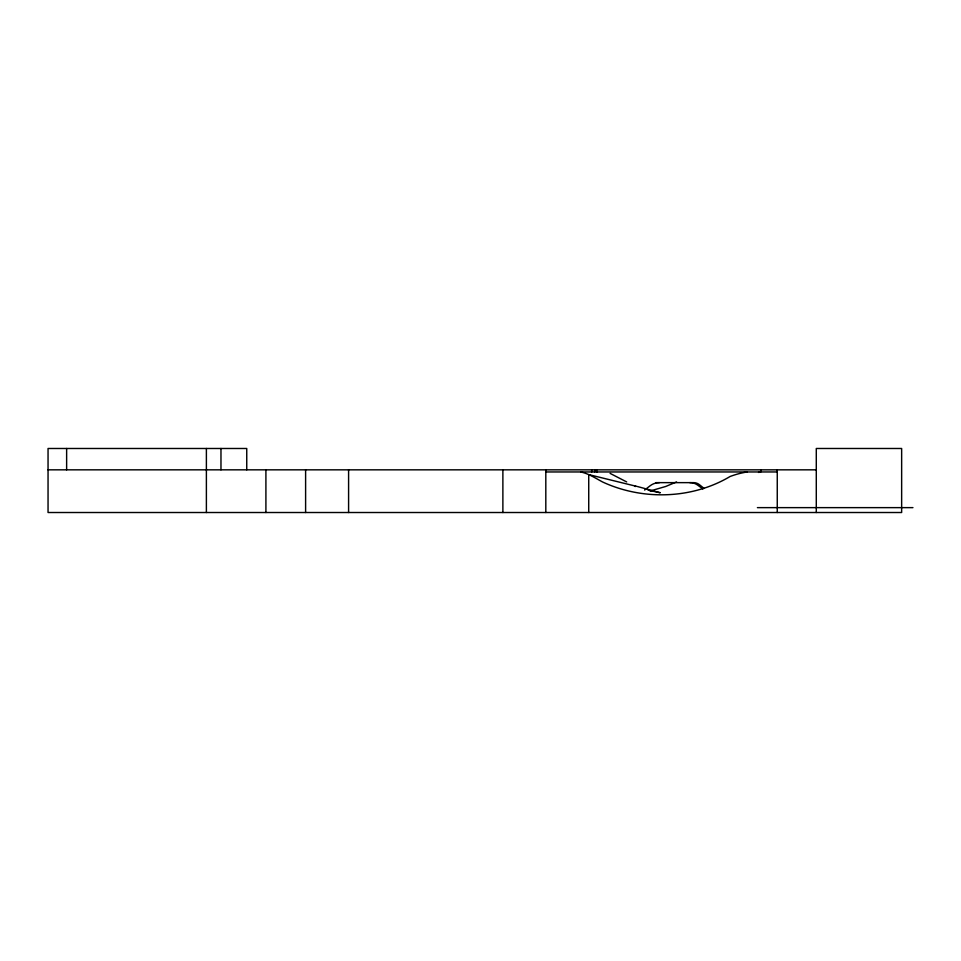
<?xml version="1.0" encoding="UTF-8"?>
<svg xmlns="http://www.w3.org/2000/svg" width="961" height="961" viewBox="0 0 961 961"><rect width="100%" height="100%" fill="white"/><g stroke="black" fill="none" stroke-linecap="round" stroke-linejoin="round"><path stroke-width="1.44" d="M644.615 490.05L650.068 485.822A15.256 15.256 0 0 1 659.402 482.638M676.556 481.929L665.697 486.482L650.165 490.975M635.017 486.434L636.422 486.326L588.733 474.602L588.733 512.513M747.141 471.959L746.733 472.031A87.919 87.919 0 0 0 730.132 476.476C691.98 499.203 642.537 500.561 602.475 481.929C595.46 478.158 588.6 473.581 580.672 471.959M48.05 469.833L816.285 469.833M545.812 471.959L777.257 471.959M656.015 482.638L693.494 482.638A9.598 9.598 0 0 1 699.5 484.74L704.101 488.428M757.4 507.636L912.95 507.636M596.925 472.055L596.517 469.833M660.255 492.717L637.263 486.482M648.014 490.098L659.751 492.717M610.103 473.377L626.68 481.929M702.887 488.957L697.686 485.125A12.805 12.805 0 0 0 689.818 482.638M816.285 512.513L816.285 448.487L901.646 448.487L901.646 512.513L48.05 512.513L48.05 448.487L246.749 448.487L246.749 469.833M777.257 469.833L777.257 512.513M761.052 469.833L760.656 472.031A86.238 86.238 0 0 0 758.529 472.428M594.655 469.833L594.655 471.959M591.664 469.833L591.664 471.959M545.812 469.833L545.812 512.513M502.879 469.833L502.879 512.513M348.591 469.833L348.591 512.513M305.61 469.833L305.61 512.513M265.909 469.833L265.909 512.513M220.97 448.487L220.97 469.833M206.387 448.487L206.387 512.513M66.633 448.487L66.633 469.833"/></g></svg>
